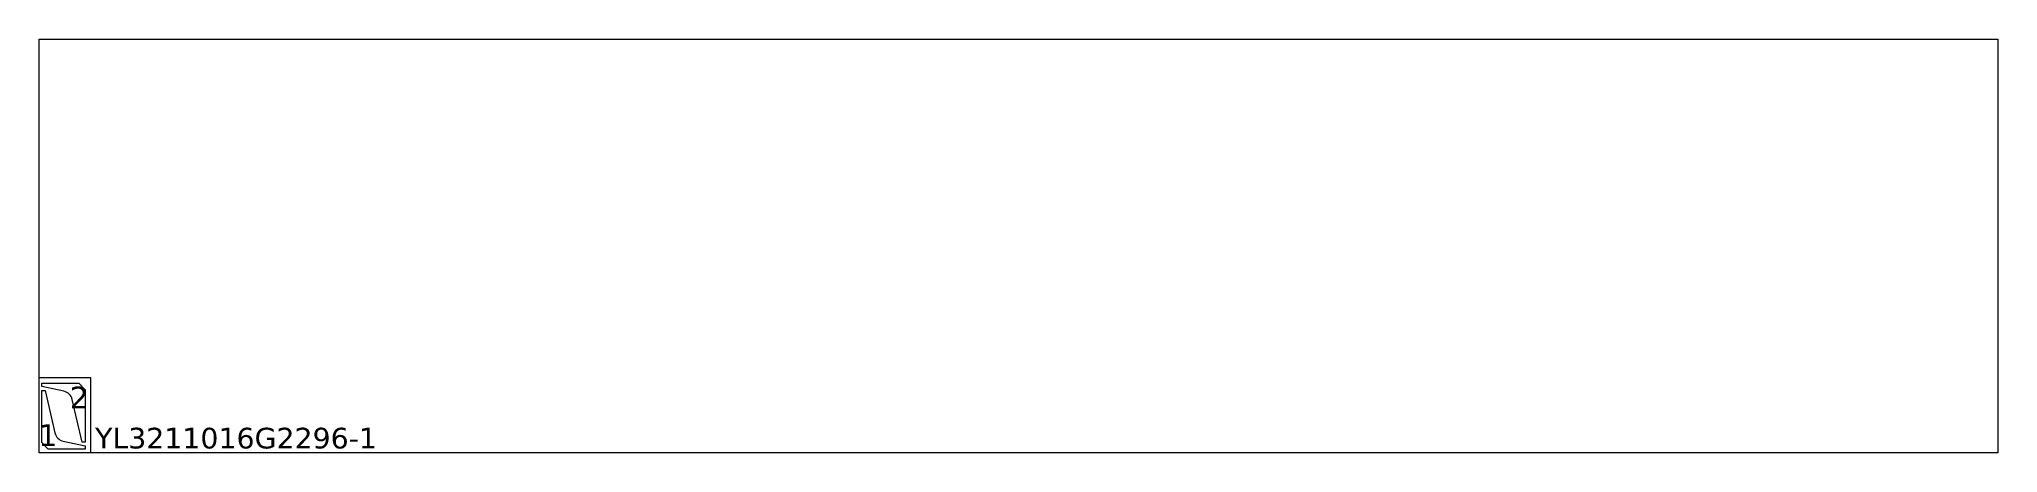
# Model space of a CAD drawing. Header units: inches. Extents: x 0 to 9000, y 0 to 1900.
import ezdxf
from ezdxf.enums import TextEntityAlignment as Align

# ---------------------------------------------------------------- set-up
doc = ezdxf.new("R2010")
doc.units = ezdxf.units.IN
doc.header["$MEASUREMENT"] = 0
doc.layers.get('0').update_dxf_attribs({"lineweight": 0})
doc.styles.get("Standard").update_dxf_attribs({"font": 'VERDANA.TTF'})

msp = doc.modelspace()

# ---------------------------------------------------------------- linework, layer by layer
at = {"color": 7, "linetype": 'Continuous', "lineweight": 0}
msp.add_lwpolyline([(0, 0), (0, 1900), (9000, 1900), (9000, 0)], close=True, dxfattribs=at)
at = {"color": 5, "linetype": 'Continuous', "lineweight": 0, "true_color": 0x0000ff}
msp.add_lwpolyline([(237, 0), (237, 344.3), (0, 344.3), (0, 1900), (9000, 1900), (9000, 0)], close=True, dxfattribs=at)
at = {"color": 6, "linetype": 'Continuous', "lineweight": 0, "true_color": 0xff00ff}
msp.add_lwpolyline([(237, 0), (237, 344.3), (0, 344.3)], dxfattribs=at)
for points in [[(12, 319.3), (182, 319.3), (212, 289.3), (212, 49.3), (197, 49.3), (151.8, 245, 0.291473), (113.5, 282.7), (12, 304.3)], [(212, 17), (42, 17), (12, 47), (12, 287), (27, 287), (72.2, 91.2, 0.291473), (110.5, 53.6), (212, 32)]]:
    msp.add_lwpolyline(points, format="xyb", close=True)

# ---------------------------------------------------------------- texts
at = {"color": 3, "linetype": 'Continuous', "lineweight": 0, "true_color": 0x00ff00}
for s, p in [('2', (183.9, 255.1)), ('1', (40.1, 81.2))]:
    msp.add_text(s, height=100, dxfattribs=at).set_placement(p, align=Align.MIDDLE)
at = {"color": 7, "linetype": 'Continuous', "lineweight": 0}
msp.add_text('YL3211016G2296-1', height=95, dxfattribs=at).set_placement((257, 20))

doc.saveas('drawing.dxf')
